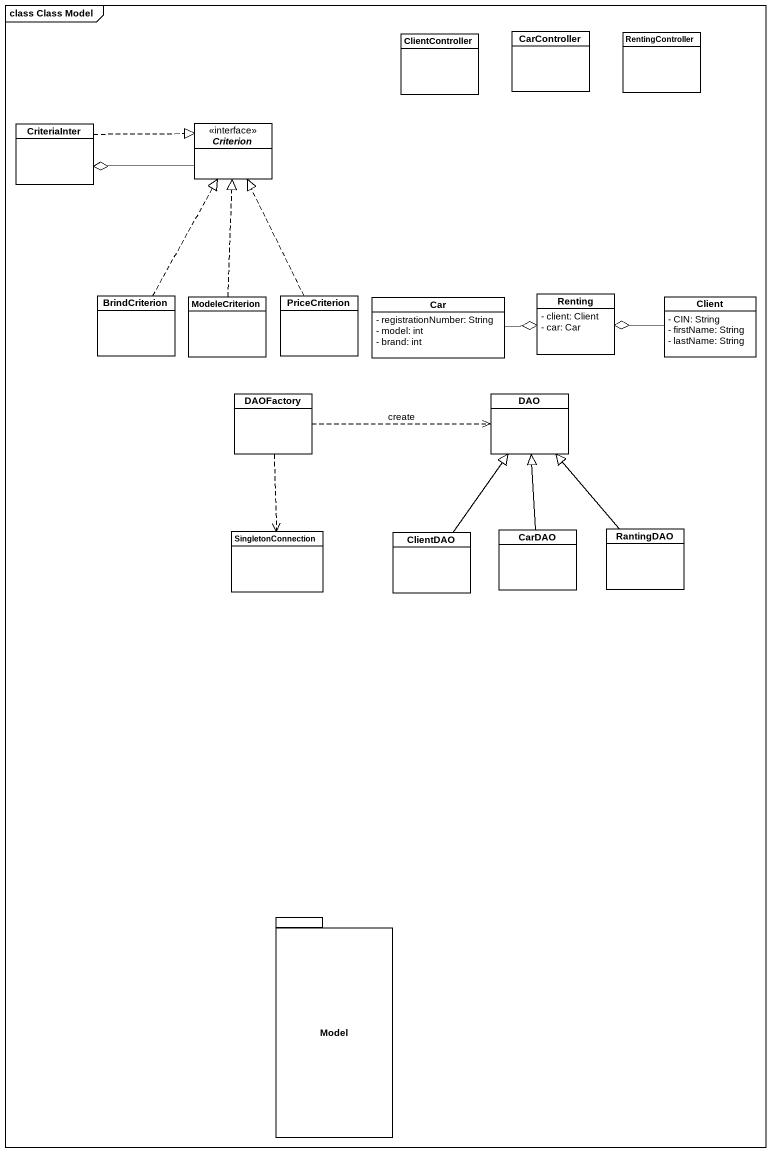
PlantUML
@startuml
mainframe class Class Model
hide circle
hide empty members
skinparam classAttributeIconSize 0
class ClientController
class CarController
class RentingController
class CriteriaInter
interface Criterion
class BrindCriterion
class ModeleCriterion
class PriceCriterion
class Car {
  - registrationNumber: String
  - model: int
  - brand: int
}
class Renting {
  - client: Client
  - car: Car
}
class Client {
  - CIN: String
  - firstName: String
  - lastName: String
}
class DAOFactory
class DAO
class SingletonConnection
class ClientDAO
class CarDAO
class RantingDAO
package Model {
}
CriteriaInter .right.|> Criterion
Criterion -left-o CriteriaInter
BrindCriterion .up.|> Criterion
ModeleCriterion .up.|> Criterion
PriceCriterion .up.|> Criterion
Car -right-o Renting
Client -left-o Renting
DAOFactory .right.> DAO : create
DAOFactory ..> SingletonConnection
ClientDAO -up-|> DAO
CarDAO -up-|> DAO
RantingDAO -up-|> DAO
@enduml
